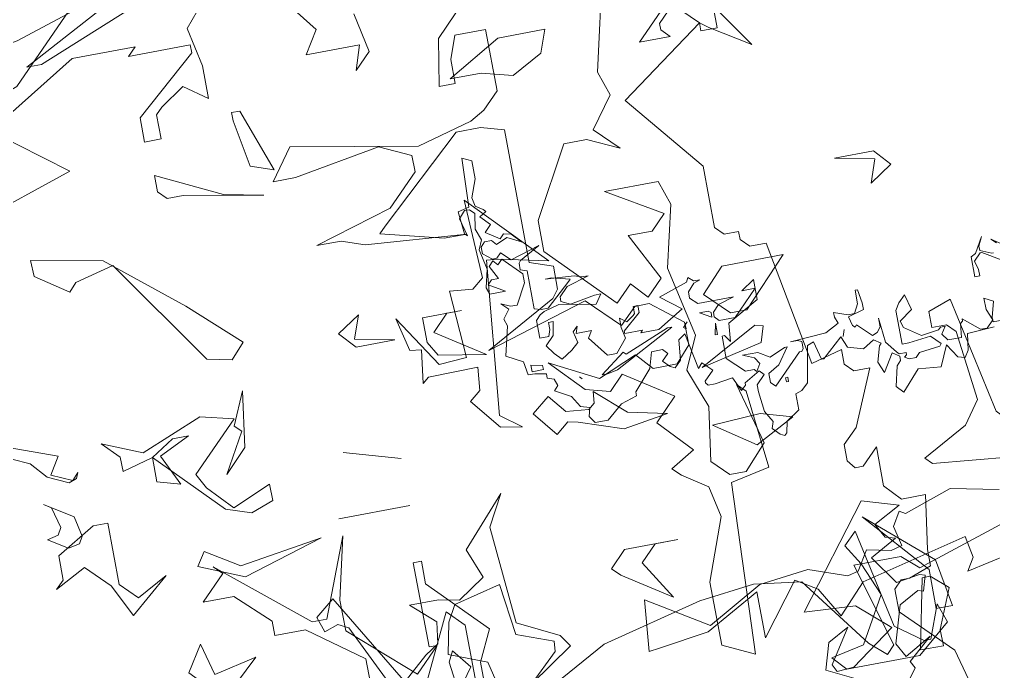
# Model space of a CAD drawing. Header units: millimetres. Extents: x 1418 to 1811, y 1796 to 1956.
# Drawn here: x 1476.643 to 1477.339, y 1861.607 to 1862.073 of the extents above; entities that cross this region are included whole.
import ezdxf

# ---------------------------------------------------------------- set-up
doc = ezdxf.new("R2010")
doc.units = ezdxf.units.MM
doc.layers.add('ARBRE', color=251, linetype='Continuous', lineweight=13)
doc.layers.add('VEGETAIS', color=3, linetype='Continuous')

# ---------------------------------------------------------------- blocks, each defined once
blk = doc.blocks.new('WMF26', base_point=(0, 0.0008))
at = {"color": 85}
for points in [[(11.8994, -9.9284), (11.8269, -9.9284), (11.7611, -10.0008), (11.7973, -10.037), (11.477, -10.5245), (11.165, -10.8381), (10.75, -10.8381), (10.6776, -11.2893), (10.3277, -11.6096), (10.2264, -11.7108), (9.9786, -11.7108), (9.7028, -11.9875), (9.5274, -11.9578), (8.756, -12.3728), (8.3048, -12.4823), (8.0578, -12.5119), (7.8462, -12.4823), (7.6066, -12.162), (7.5342, -12.097), (7.4979, -12.1332), (7.6066, -12.5119), (7.395, -12.5119), (7.3226, -12.4461), (6.6606, -12.6568)], [(1.1749, -9.7168), (0.7237, -9.0548), (0.8974, -9.1643), (0.9345, -9.1931), (1.3198, -8.9165), (1.0357, -8.5666), (1.0357, -8.2908), (0.9995, -8.2546), (0.9345, -8.2546), (0.9345, -8.2183), (0.8974, -8.1813), (0.825, -8.1813), (0.7237, -7.6214), (0.5846, -7.6577), (0.5846, -7.5918), (0.5483, -7.5556), (0.4759, -7.5556), (0.5846, -7.3078), (0.6496, -7.2427), (0.6496, -7.1703), (0.6208, -7.1332), (0.5846, -7.1332), (0.5121, -7.2065), (0.5121, -7.0319), (0.4462, -6.9595), (0.3376, -6.9595), (0.3738, -6.7191), (0.3738, -6.6458), (0.4759, -6.6096), (0.5121, -6.6096), (0.5483, -6.5734), (0.5483, -6.4713), (0.3376, -6.2605), (0.3013, -6.1222)], [(2.6445, -1.2317), (2.9936, -0.8826), (3.2694, -0.7805), (4.492, -0.6718), (4.5653, -0.5689), (4.6377, -0.4965), (5.0527, -0.4314), (5.191, -0.2857), (5.8604, -0.2206), (6.2753, -0.1111), (6.5223, -0.0815), (7.3226, -0.1111), (7.3226, -0.1836), (7.3226, -0.1836)]]:
    blk.add_lwpolyline(points, dxfattribs=at)
at = {"color": 106}
for points in [[(8.3855, -3.5641), (8.3855, -3.9783), (8.4579, -4.0515), (8.5962, -3.7675)], [(8.8441, -3.8045), (8.8441, -3.9132), (9.0836, -4.0886), (9.2211, -4.0886), (9.2211, -4.1536), (9.3677, -4.2919), (9.5052, -4.2919), (9.3965, -4.4006), (9.4327, -4.4377), (9.0474, -4.1174), (8.9816, -4.1174), (8.8441, -4.4665), (8.9091, -4.1899), (8.9091, -4.0515), (8.6325, -3.8045), (8.5238, -3.9132), (8.56, -3.9132), (8.56, -4.2919), (8.5238, -4.2919), (8.5238, -4.1899), (8.2826, -3.942), (8.3492, -3.8045), (8.3492, -3.5641)], [(6.2531, -4.3282), (6.0489, -4.4377), (5.9765, -4.5398), (6.0127, -4.8526), (6.0489, -4.8889), (6.1156, -4.8889), (6.1156, -4.9613), (6.0127, -4.9975), (5.904, -4.4739), (5.8019, -4.3644), (5.7295, -4.3644), (5.7006, -4.5027), (5.6644, -4.5398), (5.6274, -4.4377), (5.8744, -4.2623), (6.2243, -4.2985), (6.2531, -4.3282), (6.2531, -4.3282)], [(9.9926, -4.5398), (10.1317, -4.4665), (10.0947, -4.5027), (10.0947, -4.6122), (9.9201, -4.7135), (9.8551, -4.7135), (9.8551, -4.4377), (9.7826, -4.3644), (9.6435, -4.4377), (9.8189, -4.2919), (9.8913, -4.4377), (9.9926, -4.5398), (9.9926, -4.5398)], [(9.6073, -4.9613), (9.7464, -4.9251), (9.7464, -4.9901), (9.8189, -5.0634), (9.6435, -4.9901), (9.3677, -5.0996), (9.2211, -5.0634), (9.4327, -4.8526), (9.3965, -4.7859), (9.2952, -4.6773), (9.1199, -4.7497), (9.1199, -4.6773), (9.2211, -4.641), (9.3315, -4.6773), (9.6073, -4.9613), (9.6073, -4.9613)], [(7.7285, -4.7678), (7.7738, -4.7777), (7.8306, -4.7316), (7.9178, -4.8403), (7.838, -4.9037), (7.7746, -4.8238), (7.6725, -4.8131), (7.6437, -4.837), (7.6387, -4.888), (7.5062, -4.7703), (7.3341, -4.7316), (7.5342, -4.7011), (7.7285, -4.7678), (7.7285, -4.7678)], [(8.1805, -4.9448), (8.1302, -4.986), (8.1195, -5.0881), (8.3427, -5.0856), (8.3707, -5.0626), (8.3501, -5.2099), (8.4011, -5.2157), (8.4373, -5.3647), (8.285, -5.1317), (8.1607, -5.1391), (8.1805, -5.4413), (8.0784, -5.4306), (8.0273, -5.4718), (8.0422, -5.825), (7.7252, -5.4915), (7.9434, -5.5401), (7.9944, -5.5459), (8.066, -4.8609), (7.9746, -4.7933), (8.071, -4.809), (8.1805, -4.9448), (8.1805, -4.9448)], [(9.6073, -4.9613), (9.5052, -5.0272), (9.4327, -5.0272), (9.5711, -4.9613), (9.5052, -4.823), (9.6073, -4.8526), (9.6073, -4.9613), (9.6073, -4.9613)], [(10.3721, -5.1408), (10.1433, -5.0346), (10.0799, -4.9621), (9.9893, -4.9201), (9.9547, -4.9333), (9.9432, -4.9572), (9.972, -4.9267), (10.0626, -4.9687), (10.0156, -5.0453), (10.3005, -5.1507)], [(8.3196, -5.2371), (8.3196, -5.3474), (8.1451, -5.3474), (8.2101, -5.3474), (8.2826, -5.275), (8.0726, -5.1358), (8.2826, -5.1721), (8.3196, -5.2371), (8.3196, -5.2371)], [(8.6975, -5.3474), (8.5962, -5.4125), (8.6325, -5.3112), (8.4579, -5.275), (8.6325, -5.275), (8.6975, -5.3474), (8.6975, -5.3474)], [(2.8487, -6.4861), (2.6387, -6.6697), (2.5778, -6.7092), (2.5638, -6.8064), (2.67, -6.901), (2.5391, -6.901), (2.4477, -6.8821), (2.3259, -6.9628), (2.3777, -7.0945), (2.1818, -7.311), (2.2567, -7.1744), (2.2205, -6.7364), (2.0394, -6.6466), (2.0031, -6.5923), (2.204, -6.4589), (2.0739, -6.5799), (2.0698, -6.6269), (2.2312, -6.6862), (2.2616, -6.9175), (2.4716, -6.8665), (2.5128, -6.7957), (2.5424, -6.6549), (2.3761, -6.5898), (2.3094, -6.3025)], [(9.3315, -6.0744), (9.3677, -6.1115), (9.3677, -6.1839), (9.0836, -6.0456), (8.9091, -6.0094), (9.259, -6.0744), (9.3315, -6.0744), (9.3315, -6.0744)], [(8.9816, -6.3585), (8.9816, -6.3947), (8.9453, -6.3947), (8.8441, -6.1115), (8.9453, -6.1477), (8.9816, -6.3585), (8.9816, -6.3585)], [(2.586, -7.3333), (2.9055, -7.3333), (2.586, -7.3333), (2.586, -7.3333)], [(2.586, -7.5449), (2.833, -7.6173), (2.586, -7.5449), (2.586, -7.5449)], [(3.2842, -7.8215), (3.2192, -7.9672), (3.2554, -7.7194), (3.3567, -7.6173), (3.2554, -7.7927), (3.2842, -7.8215), (3.2842, -7.8215)], [(1.1386, -8.0092), (1.0357, -8.1179), (0.7599, -8.1179), (0.9633, -7.9071), (1.0357, -7.9071), (1.1386, -8.0092), (1.1386, -8.0092)], [(2.0624, -9.1528), (1.822, -9.2911), (1.6112, -9.2911), (1.6475, -9.1899), (1.7858, -9.1166), (1.9233, -9.1528), (2.0624, -9.1528), (2.0624, -9.1528)], [(0.9345, -9.1931), (1.0357, -9.2944), (1.1082, -9.222), (1.1082, -9.1931), (1.072, -9.1569), (1.2111, -9.1569), (1.072, -9.2944), (0.8612, -9.2944), (0.8612, -9.1569), (0.9345, -9.1569), (0.9345, -9.1931), (0.9345, -9.1931)], [(3.6465, -9.7547), (3.9124, -9.6723), (3.984, -9.66), (4.0359, -9.5768), (3.9766, -9.4459), (4.0968, -9.5002), (4.1726, -9.5538), (4.3158, -9.5282), (4.3216, -9.3866), (4.5883, -9.2672), (4.464, -9.3619), (4.3224, -9.7777), (4.4525, -9.9333)], [(6.92, -12.4345), (7.1167, -12.3926), (7.0822, -12.4494), (7.0995, -12.5457), (7.5803, -12.4321), (7.7029, -12.302), (7.782, -12.437), (7.875, -12.4946), (8.0496, -12.2682), (8.0504, -12.4749), (8.2941, -12.3423), (8.5189, -12.3102), (8.5658, -12.3045), (8.5452, -12.5325), (8.2784, -12.367), (8.0314, -12.5053), (7.81, -12.5309), (7.642, -12.4708), (7.5926, -12.4823), (7.5391, -12.5687), (7.4329, -12.5457), (7.3827, -12.558), (7.4033, -12.6478), (7.3654, -12.7095), (7.3407, -12.6947), (7.1258, -12.7663), (6.9134, -12.7211)], [(7.7779, -12.1274), (7.6297, -12.1579), (7.5119, -12.3621), (7.5737, -12.5111), (7.6297, -12.6033), (7.5737, -12.6593), (7.4815, -12.2139), (7.3629, -12.1274), (7.3325, -12.1274), (7.2765, -12.2756), (7.246, -12.1892), (7.3942, -12.0657), (7.7219, -12.0657), (7.7779, -12.1274), (7.7779, -12.1274)]]:
    blk.add_lwpolyline(points, dxfattribs=at)
at = {"color": 63}
for points in [[(6.2531, -3.7461), (6.3255, -3.5715), (6.3255, -3.4983), (6.4276, -3.4983), (6.3618, -3.8111), (6.3255, -3.8111), (6.2531, -3.7461), (6.2531, -3.7461)], [(6.3255, -3.8408), (6.5734, -4.1248), (6.2893, -3.877), (6.2531, -3.6662), (6.3255, -3.6662), (6.3255, -3.8408), (6.3255, -3.8408)], [(1.3091, -9.5134), (1.4178, -9.0622), (1.3815, -8.9527), (1.4836, -8.8144), (1.3815, -8.7132), (1.5198, -8.7782), (1.6219, -8.7782), (1.7965, -8.4653), (1.7965, -8.327), (1.5198, -8.043), (1.4466, -8.1154), (1.3815, -8.043), (1.3091, -8.1154), (1.4178, -8.327), (1.3091, -8.327), (1.2432, -8.3929), (1.4836, -8.5378), (1.2432, -8.5378), (1.207, -8.4291), (1.2728, -8.1525), (1.207, -7.8396), (1.2728, -7.6939), (1.207, -7.5193), (1.2432, -7.2789), (1.1708, -7.2065), (1.0975, -7.2065), (0.9962, -7.3152), (1.0687, -7.5918), (1.0324, -7.5556), (0.9962, -7.2065), (1.1708, -7.1703), (1.207, -6.4054), (1.3453, -6.4713), (1.3453, -6.7553), (1.2432, -7.0319), (1.2728, -7.1703), (1.3815, -7.2427), (1.4178, -7.2789), (1.3091, -7.344), (1.4466, -7.4905), (1.3453, -7.5918), (1.5561, -7.7301), (1.6219, -7.6643), (1.7306, -7.6939), (1.8689, -7.8396), (1.6582, -7.7301), (1.4836, -7.8034), (1.4178, -7.7301), (1.3091, -7.7301), (1.2432, -7.8034), (1.2432, -7.9055), (1.3815, -8.0142), (1.4466, -8.0142), (1.5198, -7.9417), (1.6582, -8.0792), (2.1167, -7.9417), (1.7965, -8.1154), (1.7677, -8.1525), (1.7677, -8.2546), (1.8689, -8.2908), (1.8689, -8.8869), (1.971, -8.9165), (2.0805, -8.9165), (2.465, -8.5666), (2.4955, -8.5378), (2.2188, -8.4653), (2.1167, -8.4653), (2.5679, -8.5016), (2.6692, -8.5378), (2.7787, -8.5378), (2.4288, -8.6407), (2.2913, -8.7782), (2.2913, -8.8506), (2.4288, -8.9165), (2.8149, -8.8506), (2.9162, -8.8506), (2.8149, -8.989), (2.2551, -8.8869), (2.0072, -8.9527), (1.9414, -8.989), (1.8689, -9.0622), (1.8689, -9.3381), (2.0072, -9.3381), (2.0443, -9.2368), (2.0443, -9.1281), (2.1167, -9.1281), (2.0805, -9.3381), (1.9414, -9.4772)], [(2.4288, -9.5134), (2.3926, -9.3381), (2.465, -9.2656), (2.4288, -9.3751), (2.6692, -9.3751), (2.6041, -9.4772), (2.8437, -9.7892)], [(2.9903, -9.7892), (3.164, -9.5859), (3.1278, -9.4113), (3.1278, -9.2656), (3.2299, -9.3381), (3.3385, -9.2656), (3.3674, -9.2368), (3.3674, -9.1281), (3.4415, -9.1281), (3.4415, -9.2368), (3.164, -9.4772), (3.164, -9.5134), (3.4415, -9.5134), (3.4044, -9.5496), (3.6885, -9.5496), (4.1026, -9.3018), (3.7897, -9.0622), (4.2409, -8.9165)], [(7.4938, -4.1767), (7.5663, -4.1042), (7.4576, -3.9289), (7.6684, -4.068), (7.7046, -4.1042), (7.6321, -4.1767), (7.3917, -4.1767), (7.4938, -4.1767), (7.4938, -4.1767)], [(5.8447, -4.8419), (5.9657, -4.8337), (5.9765, -4.7621), (5.9954, -4.7324), (6.0267, -4.7407), (6.0662, -4.8016), (6.1074, -4.7118), (6.2078, -4.7217), (6.2893, -4.632), (6.3181, -4.6616), (6.2975, -4.7514), (6.2786, -4.7719), (6.2786, -4.7909), (6.3082, -4.8123), (6.3576, -4.7324), (6.3791, -4.7826), (6.3576, -4.8526), (6.3478, -4.8633), (6.3791, -4.8839), (6.4293, -4.8526), (6.4984, -4.8732), (6.519, -4.9234), (6.6096, -4.8419), (6.6203, -4.8419), (6.6409, -4.9234), (6.6705, -4.9127), (6.7001, -4.7514), (6.7314, -4.7217), (6.7602, -4.7118), (6.7602, -4.6402), (6.8212, -4.6007), (6.8319, -4.5505), (6.8418, -4.5398), (6.8607, -4.5505), (6.892, -4.5818), (6.8821, -4.6114), (6.9109, -4.6616), (6.9216, -4.7514), (6.9216, -4.7826), (6.8821, -4.8222), (6.901, -4.8419), (6.9718, -4.8016), (6.9718, -4.7909), (6.9932, -4.7719), (7.0229, -4.8337), (7.1019, -4.8222), (7.134, -4.8222), (7.1439, -4.8337), (7.1439, -4.8419), (7.1019, -4.8839), (7.1439, -4.9234), (7.1629, -4.9028), (7.1941, -5.0634), (7.2238, -5.0428), (7.2345, -4.9531), (7.2633, -4.9234), (7.2839, -4.9341), (7.3135, -4.9629), (7.2839, -4.9926), (7.3028, -5.0132), (7.353, -5.0132), (7.3744, -4.9424), (7.4543, -4.8526), (7.4543, -4.8337), (7.5259, -4.8123), (7.5967, -4.7514), (7.6552, -4.7514), (7.6766, -4.7826), (7.6659, -4.8222), (7.7054, -4.8337), (7.7367, -4.8839), (7.8059, -4.9234), (7.7869, -4.9424), (7.7976, -4.9737), (7.8273, -4.9844), (7.8273, -5.0033), (7.8775, -5.0132), (7.9071, -5.0132), (7.9178, -5.0741), (7.9886, -5.1136), (7.9574, -5.2437), (7.9681, -5.2758), (7.9384, -5.3153), (7.9681, -5.345), (7.9277, -5.326), (7.8989, -5.326), (7.8478, -5.4158), (7.8478, -5.4561), (7.9277, -5.5376), (7.9491, -5.5162), (7.9681, -5.5376), (7.9886, -5.5162), (7.9574, -5.4561), (7.9886, -5.4561), (8.0076, -5.4372), (7.9384, -5.3952), (8.0076, -5.3952), (8.0183, -5.4265), (7.9993, -5.5063), (8.0183, -5.5961), (7.9993, -5.6381), (8.0183, -5.6891), (8.0076, -5.7575), (8.0282, -5.7789), (8.0496, -5.7789), (8.0784, -5.7476), (8.0578, -5.6669), (8.0685, -5.6784), (8.0784, -5.7789), (8.0282, -5.7896), (8.0183, -6.0086), (7.9779, -5.9896), (7.9779, -5.9081), (8.0076, -5.8291), (7.9993, -5.7896), (7.9681, -5.7682), (7.9574, -5.7575), (7.9886, -5.7393), (7.9491, -5.6973), (7.9779, -5.6669), (7.9178, -5.6274), (7.8989, -5.6463), (7.8668, -5.6381), (7.8273, -5.5961), (7.8882, -5.6274), (7.9384, -5.606), (7.9574, -5.6274), (7.9886, -5.6274), (8.0076, -5.606), (8.0076, -5.5771), (7.9681, -5.5459), (7.9491, -5.5459), (7.9277, -5.5664), (7.8882, -5.5269), (7.7556, -5.5664), (7.8478, -5.5162), (7.8561, -5.5063), (7.8561, -5.4767), (7.8273, -5.466), (7.8273, -5.2947), (7.7976, -5.2865), (7.7663, -5.2865), (7.6552, -5.387), (7.647, -5.3952), (7.7268, -5.4158), (7.7556, -5.4158), (7.6264, -5.4059), (7.5967, -5.3952), (7.5655, -5.3952), (7.6659, -5.3656), (7.7054, -5.326), (7.7054, -5.3054), (7.6659, -5.2865), (7.5547, -5.3054), (7.5259, -5.3054), (7.5547, -5.2651), (7.7161, -5.2947), (7.7869, -5.2758), (7.8059, -5.2651), (7.8273, -5.2437), (7.8273, -5.1638), (7.7869, -5.1638), (7.777, -5.1935), (7.777, -5.2248), (7.7556, -5.2248), (7.7663, -5.1638), (7.8059, -5.1243), (7.777, -5.0848), (7.7474, -5.0535), (7.6972, -5.0848), (7.6659, -5.1136), (7.6766, -5.1638), (7.6552, -5.1852), (7.6659, -5.154), (7.5967, -5.154), (7.6157, -5.1243), (7.5465, -5.0346), (7.5045, -5.0346), (7.4543, -5.093), (7.465, -5.1433), (7.465, -5.1852), (7.4354, -5.1638), (7.4033, -5.1852), (7.395, -5.1935), (7.395, -5.2248), (7.3744, -5.2248), (7.3744, -5.1935), (7.4543, -5.1243), (7.4543, -5.1136), (7.3744, -5.1136), (7.3843, -5.1037), (7.3028, -5.1037), (7.1843, -5.1745), (7.274, -5.2437), (7.1439, -5.2865), (7.134, -5.3054), (7.1126, -5.2865), (7.0838, -5.2865), (7.1126, -5.2758), (7.1439, -5.2437), (7.1439, -5.2141), (7.1126, -5.1852), (6.9513, -5.1852), (7.0229, -5.1638), (7.0517, -5.135), (7.0517, -5.1136), (7.0336, -5.093), (6.9611, -5.093), (6.8508, -5.2042), (6.9109, -5.2042), (6.8508, -5.2437), (6.8508, -5.154), (6.9932, -5.0741), (7.0015, -4.9926), (7.0229, -5.0239), (7.0336, -5.0239), (7.0336, -4.9234), (6.9611, -4.8526), (6.9216, -4.8526), (6.9109, -4.8419), (6.892, -4.8732), (6.9109, -4.9028), (6.9611, -4.9234), (6.892, -4.9234), (6.8418, -4.8921), (6.771, -4.9234), (6.7602, -4.9234), (6.8105, -4.8526), (6.8607, -4.8222), (6.8607, -4.7826), (6.8418, -4.7621), (6.71, -4.8921), (6.7001, -4.8921), (6.6911, -4.9028), (6.6911, -4.9341), (6.71, -4.9424), (6.7413, -4.9424), (6.5808, -4.9531), (6.519, -4.9844), (6.5297, -5.0132), (6.5297, -5.0346), (6.4688, -5.0132), (6.44, -5.0132), (6.4186, -5.0535), (6.4186, -5.1136), (6.4079, -5.1136), (6.398, -5.0535), (6.398, -5.0239), (6.4688, -5.0033), (6.4581, -4.9629), (6.4482, -4.9531), (6.44, -4.9629), (6.3791, -4.9028), (6.3576, -4.9127), (6.3395, -4.9341), (6.3395, -4.9737), (6.3288, -4.8633), (6.2893, -4.8123), (6.2786, -4.8016), (6.2473, -4.8016), (6.2473, -4.7909), (6.258, -4.7826), (6.2391, -4.7719), (6.2078, -4.7719), (6.1889, -4.7909), (6.0967, -4.8016), (6.0884, -4.8123), (6.1279, -4.8526), (6.2284, -4.8419), (6.258, -4.8419), (6.258, -4.9926), (6.2391, -5.0239), (6.2078, -5.0535), (6.1889, -4.9844), (6.2473, -4.9424), (6.2391, -4.9127), (6.1675, -4.8633), (6.0884, -4.8732), (6.0769, -4.8839), (6.0563, -4.8839), (6.0769, -4.8526), (6.0563, -4.8222), (5.9954, -4.8222), (5.9872, -4.8839), (5.9765, -4.8921), (5.9765, -4.9028), (5.9056, -4.8419), (5.876, -4.8419), (5.8447, -4.8732), (5.8653, -4.9234), (5.8653, -4.9737), (5.8258, -4.9531), (5.8447, -4.8839), (5.8447, -4.8633), (5.755, -4.8633)], [(5.755, -5.1243), (5.8365, -5.1745), (5.8447, -5.1745), (5.876, -5.1433), (5.8653, -5.1037), (5.8653, -5.0741), (5.8867, -5.0741), (5.8867, -5.1638), (5.8653, -5.1745), (5.8258, -5.2437), (5.8447, -5.2042), (5.8447, -5.1852), (5.7945, -5.1638), (5.7863, -5.1638)], [(5.7649, -5.2042), (5.7863, -5.2248), (5.7146, -5.1745)], [(6.7915, -4.7909), (6.7817, -4.7909), (6.7817, -4.7719), (6.7915, -4.7719), (6.7915, -4.7909), (6.7915, -4.7909)], [(6.4984, -4.9531), (6.5083, -4.9234), (6.4984, -4.9531), (6.4984, -4.9531)], [(7.5152, -4.9629), (7.5655, -4.9531), (7.586, -4.9531), (7.4757, -5.0346), (7.465, -5.0239), (7.2633, -5.1037), (7.2444, -5.1037), (7.5152, -4.9629), (7.5152, -4.9629)], [(7.6865, -4.9629), (7.6766, -4.9531), (7.6865, -4.9629), (7.6865, -4.9629)], [(7.0624, -5.0346), (7.0517, -5.0848), (7.0517, -5.0346), (7.0624, -5.0346), (7.0624, -5.0346)], [(7.8371, -5.0239), (7.8882, -5.0239), (7.8882, -5.0535), (7.8371, -5.0428), (7.8371, -5.0239), (7.8371, -5.0239)], [(7.0624, -5.135), (7.0624, -5.1136), (7.1126, -5.1433), (7.0731, -5.1433), (7.0624, -5.135), (7.0624, -5.135)], [(7.1843, -5.0848), (7.1941, -5.093), (7.1736, -5.1136), (7.1843, -5.1037), (7.1843, -5.0848), (7.1843, -5.0848)], [(6.1601, -5.6315), (6.2613, -5.5664), (6.2251, -5.6677), (6.3996, -5.7048), (6.2251, -5.7048), (6.1601, -5.6315), (6.1601, -5.6315)], [(0.5821, -6.8706), (0.5475, -6.8072), (0.5039, -6.794), (0.6241, -6.729), (0.5352, -6.6013), (0.4289, -6.6178), (0.4051, -6.6104), (0.4257, -6.5421), (0.4495, -6.5495), (0.5384, -6.5009), (0.5878, -6.3354), (0.5541, -6.272), (0.4322, -6.3412), (0.5401, -6.2465), (0.5236, -6.2152), (0.6018, -6.1115)], [(0.7797, -6.2119), (0.9139, -6.2786), (0.8785, -6.3955), (0.7838, -6.4466), (0.8818, -6.2959), (0.8653, -6.2638), (0.7896, -6.2679), (0.592, -6.4103), (0.7319, -6.533), (0.9608, -6.5487), (0.6224, -6.9842), (0.4611, -6.9356), (0.5821, -6.8706), (0.5821, -6.8706)], [(3.0117, -6.2794), (2.8528, -6.4474), (2.8166, -6.5676), (2.9508, -6.8525), (2.9969, -6.8755), (3.0586, -6.8541), (3.0825, -6.9233), (2.9977, -6.9908), (2.7268, -6.5289), (2.5959, -6.4573), (2.5268, -6.4803), (2.5432, -6.6211), (2.5202, -6.6672), (2.4527, -6.5824), (2.6321, -6.3379), (2.9746, -6.2613), (3.0117, -6.2794), (3.0117, -6.2794)], [(3.5715, -6.7586), (3.3797, -6.8006), (3.4851, -6.7034), (3.5798, -6.6779), (3.6827, -6.7866), (3.6086, -6.9027), (3.5715, -6.7586), (3.5715, -6.7586)], [(3.3698, -7.209), (2.9985, -7.2649), (3.3591, -7.1587), (3.5567, -7.2411), (3.518, -7.302), (3.3698, -7.209), (3.3698, -7.209)], [(1.0283, -7.3135), (1.2053, -7.4354), (0.9888, -7.4469), (0.8497, -7.4049), (1.0283, -7.3135), (1.0283, -7.3135)], [(4.1767, -7.6363), (4.054, -7.558), (4.0342, -7.4675), (4.0532, -7.437), (4.1034, -7.4263), (4.189, -7.4807), (4.1388, -7.4914), (4.1199, -7.5226), (4.1454, -7.6165), (4.1767, -7.6363), (4.1767, -7.6363)], [(0.9271, -7.754), (1.2037, -7.6931), (0.9411, -7.8347), (0.9056, -7.8248), (0.9271, -7.754), (0.9271, -7.754)], [(3.3493, -8.1352), (3.681, -8.6177), (3.8548, -8.5748), (3.8893, -8.537), (4.0318, -8.6341), (4.0342, -8.7066), (3.7189, -8.6465), (3.3962, -8.3814), (3.1764, -8.178), (3.2389, -8.1105), (3.3493, -8.1352), (3.3493, -8.1352)], [(2.9541, -10.037), (2.7787, -10.0733), (2.7062, -10.0733), (3.0916, -9.7892), (3.1278, -9.8255), (3.826, -9.5496), (3.8926, -9.5496), (2.9541, -10.037), (2.9541, -10.037)]]:
    blk.add_lwpolyline(points, dxfattribs=at)
blk = doc.blocks.new('T2_02')
at = {"xscale": 0.3499999999999943, "yscale": 0.3499999999999943, "zscale": 0.3499999999999943}
blk.add_blockref('WMF26', (-2.2399, 1.997), dxfattribs=at)

msp = doc.modelspace()

# ---------------------------------------------------------------- linework, layer by layer
at = {"layer": 'VEGETAIS'}
for points in [[(1489.41337, 1863.92119), (1485.38321, 1860.7774), (1481.34267, 1862.36573), (1477.91369, 1859.35709), (1473.69251, 1864.38409), (1480.05959, 1864.38419), (1489.41337, 1863.92119)], [(1476.14984, 1859.22112), (1472.07078, 1861.21765), (1472.46385, 1858.41763), (1477.79271, 1857.59311), (1476.14984, 1859.22112)]]:
    msp.add_spline(points, degree=3, dxfattribs=at)

# ---------------------------------------------------------------- block references
at = {"layer": 'ARBRE', "xscale": 0.4621142716754233, "yscale": 0.4621142716754233, "zscale": 0.4621142716754233, "rotation": 190.6551472559353}
for p in [(1475.95502, 1862.69001), (1477.22531, 1861.97435), (1476.36428, 1861.35315), (1477.63457, 1860.63749)]:
    msp.add_blockref('T2_02', p, dxfattribs=at)

doc.saveas('drawing.dxf')
